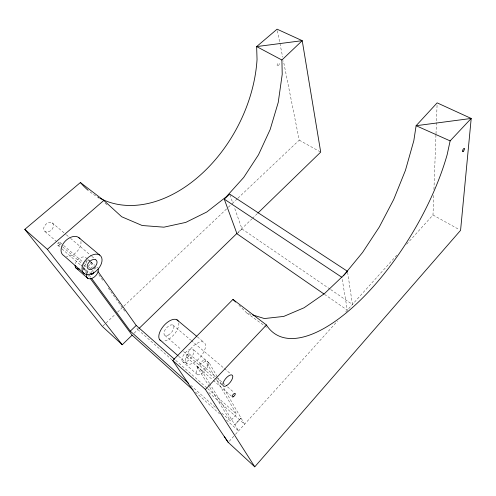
<?xml version="1.0" encoding="UTF-8"?>
<svg xmlns="http://www.w3.org/2000/svg" width="496" height="496" viewBox="0 0 496 496"><rect width="100%" height="100%" fill="white"/><g stroke="black" fill="none" stroke-linecap="round" stroke-linejoin="round"><path stroke-width="0.37" stroke-dasharray="2.48 1.86" d="M406.658 244.23L432.989 214.985L433.733 194.878M433.938 189.466L435.972 134.565M436.003 133.796L437.119 103.639M229.276 441.242L234.961 434.93M235.476 434.353L337.503 321.036M345.762 311.866L396.843 255.13M221.848 413.193L230.479 420.93L236.623 414.185L215.679 378.281M209.61 383.526L201.99 371.064L209.455 363.289L192.845 349.159M209.324 386.651L196.986 366.711L204.433 358.999L215.295 377.617M134.199 333.145L137.857 329.592L136.059 327.075M237.981 232.407L251.856 218.941M252.408 218.401L257.405 213.547M236.989 233.79L241.967 228.947L234.23 207.043M102.951 325.946L115.32 314.235M117.571 312.108L227.807 207.762M228.371 207.229L231.744 204.036M232.308 203.503L237.367 198.71M237.931 198.177L299.237 140.151L283.414 60.884M83.204 267.803L84.841 269.223L85.92 268.249M88.083 266.302L91.872 262.892L94.11 266.054M81.022 265.906L82.107 264.938M85.343 262.037L88.04 259.619L90.229 261.491M238.898 305.226L246.989 313.168L251.336 314.514M299.237 140.151L320.707 152.111M432.989 214.985L459.228 229.605M241.967 228.947L330.088 289.174M330.727 289.608L352.439 304.451L347.46 271.293M324.483 294.345L347.312 310.143L341.899 277.314M246.989 313.168L263.971 325.395M264.604 325.847L267.115 327.658M99.15 198.319L97.371 196.862A127.23 88.902 -62.3 0 1 88.728 190.817M105.084 203.168L108.047 205.598M197.371 336.871L203.788 342.228M52.161 222.809L65.745 234.292M66.334 234.794L69.88 237.789M70.469 238.285L91.14 255.756M91.729 256.258L95.864 259.749M172.955 325.06L190.675 340.045M191.27 340.541L230.845 374.003M87.228 258.881L85.529 257.43A7.173 4.6 -45.7 0 0 79.8 258.125A7.173 4.6 -45.7 0 0 75.342 263.723M87.792 259.365L90.055 261.293M90.619 261.776L94.581 265.155M90.78 261.956L91.872 262.892M60.121 242.432L63.054 244.956M63.643 245.464L84.171 263.153M84.754 263.661L85.926 264.672M88.276 266.693L90.03 268.206M92.38 270.233L93.552 271.244M189.255 353.877L215.934 376.879M216.51 377.382L222.313 382.379M222.896 382.881L225.215 384.877M227.534 386.88L233.914 392.379M45.043 231.607L62.043 246.307M62.632 246.816L83.148 264.554M83.731 265.062L86.081 267.09M164.963 335.482L181.226 349.55M183.551 351.559L214.34 378.188M216.659 380.203L221.892 384.722M57.827 245.291L61.337 248.335M61.919 248.843L82.398 266.619M82.981 267.127L90.005 273.222M186.657 357.287L212.703 379.905M213.28 380.407L231.223 395.982M196.986 366.711L201.99 371.064M83.223 268.584L86.471 271.411L88.759 274.524M178.603 356.227L187.358 363.89M182.305 361.355L197.513 374.703M175.677 360.332L207.024 388.027M207.601 388.542L236.623 414.185M137.857 329.592L171.895 359.774M208.822 392.516L244.59 424.235L223.305 387.339M190.762 385.33L216.665 408.549M195.418 392.1L219.585 413.831M226.492 420.044L238.576 430.912L210.006 384.183M84.841 269.223L86.471 271.411M82.677 268.113L86.8 273.699M87.259 274.319L89.999 278.045M89.212 275.144L91.041 277.636M90.284 262.775L92.981 266.557M93.428 267.183L95.672 270.339M98.816 274.747L103.751 281.685M108.24 287.99L125.736 312.573M94.562 266.687L96.348 269.216M209.734 387.314L230.479 420.93M209.455 363.289L221.768 384.667M229.908 194.81L232.959 203.447M277.382 30.69L282.658 57.108M99.374 197.978A127.23 88.902 -62.3 0 1 98.034 197.241M80.947 241.428A11.792 7.849 -45.4 0 1 76.737 251.832A11.792 7.849 -45.4 0 1 66.402 256.444M178.839 322.921A13.249 6.77 -49.3 0 1 173.817 334.843A13.249 6.77 -49.3 0 1 162.787 341.205M90.849 272.955A1.928 1.203 -46.2 0 1 92.244 271.337A1.928 1.203 -46.2 0 1 93.781 271.455M87.042 260.76A7.173 4.6 -45.7 0 1 82.361 267.809M86.62 273.563A7.273 4.538 -46.2 0 1 88.338 270.394M90.129 268.584A7.273 4.538 -46.2 0 1 92.721 267.065M96.844 267.09A7.273 4.538 -46.2 0 1 97.712 267.896M241.013 418.06L234.856 424.855L241.013 418.06M278.392 65.726A1.575 0.905 -65.5 0 0 278.913 63.178A1.575 0.905 -65.5 0 0 277.14 64.728A1.575 0.905 -65.5 0 0 278.392 65.726M58.925 245.334A1.848 1.252 -44.5 0 0 60.363 242.649A1.848 1.252 -44.5 0 0 57.623 243.592A1.848 1.252 -44.5 0 0 58.925 245.334M168.2 335.122A6.597 3.373 -49.3 0 0 173.588 325.674A6.597 3.373 -49.3 0 0 165.013 329.983A6.597 3.373 -49.3 0 0 168.2 335.122M48.459 231.83A5.698 3.987 -44.1 0 0 52.923 223.522A5.698 3.987 -44.1 0 0 44.355 226.232A5.698 3.987 -44.1 0 0 48.459 231.83M193.601 362.88A13.652 6.398 -50 0 0 204.96 343.412A13.652 6.398 -50 0 0 187.86 352.737A13.652 6.398 -50 0 0 193.601 362.88M187.686 357.12A2.151 1.017 -49.7 0 0 189.447 354.057A2.151 1.017 -49.7 0 0 186.725 355.564A2.151 1.017 -49.7 0 0 187.686 357.12M201.283 373.978A8.252 3.708 -50.1 0 0 208.115 362.272A8.252 3.708 -50.1 0 0 197.892 368.15A8.252 3.708 -50.1 0 0 201.283 373.978M186.874 361.404A8.122 3.838 -49.7 0 0 193.564 349.854A8.122 3.838 -49.7 0 0 183.303 355.465A8.122 3.838 -49.7 0 0 186.874 361.404"/><path stroke-width="0.74" d="M450.132 140.889L416.107 125.717L471.2 118.451L450.132 140.889L447.181 154.597A156.234 64.554 -58.9 0 1 357.176 303.242A156.234 64.554 -58.9 0 1 266.426 324.979L205.425 389.453L254.777 466.823L460.573 230.355L471.2 118.451L437.15 102.864L416.107 125.717L413.831 140.653L405.443 170.333L393.731 199.423L379.273 227.056L362.57 252.458L344.131 274.896L324.446 293.607L304.098 307.756L283.78 316.411L264.38 318.55L252.786 314.96M343.238 275.863L347.46 271.293L229.654 194.091L224.266 199.144L236.989 233.79L323.851 293.911M254.777 466.823L228.241 442.395L172.726 360.499L232.971 299.398L266.426 324.979M100.049 198.332A127.23 88.902 -62.3 0 0 199.758 175.59A127.23 88.902 -62.3 0 0 257.046 59.452L256.643 46.581L277.084 29.177L302.225 40.672L281.902 60.01L282.218 74.344L278.237 102.412L270.159 129.518L258.49 154.789L243.71 177.45L226.3 196.763L206.782 212.003L185.752 222.406L163.916 227.174L142.185 225.519L121.687 216.752L103.819 200.434L80.402 182.534L24.8 229.363L102.387 326.48L122.239 344.751L132.11 335.172L90.458 278.665M138.961 328.519L236.871 233.48M257.963 213.007L320.707 152.111L302.225 40.672L256.643 46.581L281.902 60.01M188.455 383.265L130.318 331.148L136.202 325.457L98.14 271.74M24.8 229.363L47.362 249.345L103.819 200.434M224.266 199.144L341.899 277.314M78.467 237.355L99.615 255.025M176.973 319.821L196.788 336.381M84.649 273.866L63.81 255.638A11.792 7.849 -45.4 0 1 65.261 241.118A11.792 7.849 -45.4 0 1 79.937 238.768M159.588 339.586L178.027 355.725M75.752 267.772L87.873 278.405M136.202 325.457L174.511 359.309M172.726 360.499L205.425 389.453M132.11 335.172L193.111 390.03M224.273 436.536L228.241 442.395M232.971 299.398L235.668 302.045M47.362 249.345L122.239 344.751M91.493 278.256L130.318 331.148M88.139 190.321A127.23 88.902 -62.3 0 1 80.402 182.534M160.921 340.758A13.249 6.77 -49.3 0 1 163.891 325.612A13.249 6.77 -49.3 0 1 178.225 321.067M93.868 272.527A1.928 1.203 -46.2 0 1 92.058 274.307A1.928 1.203 -46.2 0 1 90.774 273.364M79.279 268.987A7.173 4.6 -45.7 0 1 75.07 265.267M98.208 269.024A7.273 4.538 -46.2 0 1 92.219 278.268A7.273 4.538 -46.2 0 1 86.478 274.09M463.351 151.237A1.891 0.626 -61 0 0 464.436 148.397A1.891 0.626 -61 0 0 462.594 150.387A1.891 0.626 -61 0 0 463.351 151.237M226.709 385.522A7.037 2.933 -50.8 0 0 232.574 375.54A7.037 2.933 -50.8 0 0 224.136 380.748A7.037 2.933 -50.8 0 0 226.709 385.522M233.368 396.732A2.263 0.905 -50.9 0 0 235.247 393.545A2.263 0.905 -50.9 0 0 232.562 395.275A2.263 0.905 -50.9 0 0 233.368 396.732M91.791 269.154A6.02 3.807 -46.5 0 0 96.584 260.431A6.02 3.807 -46.5 0 0 87.978 263.674A6.02 3.807 -46.5 0 0 91.791 269.154M91.307 273.935A12.102 7.657 -46.5 0 0 101.048 256.413A12.102 7.657 -46.5 0 0 83.743 262.818A12.102 7.657 -46.5 0 0 91.307 273.935"/></g></svg>
